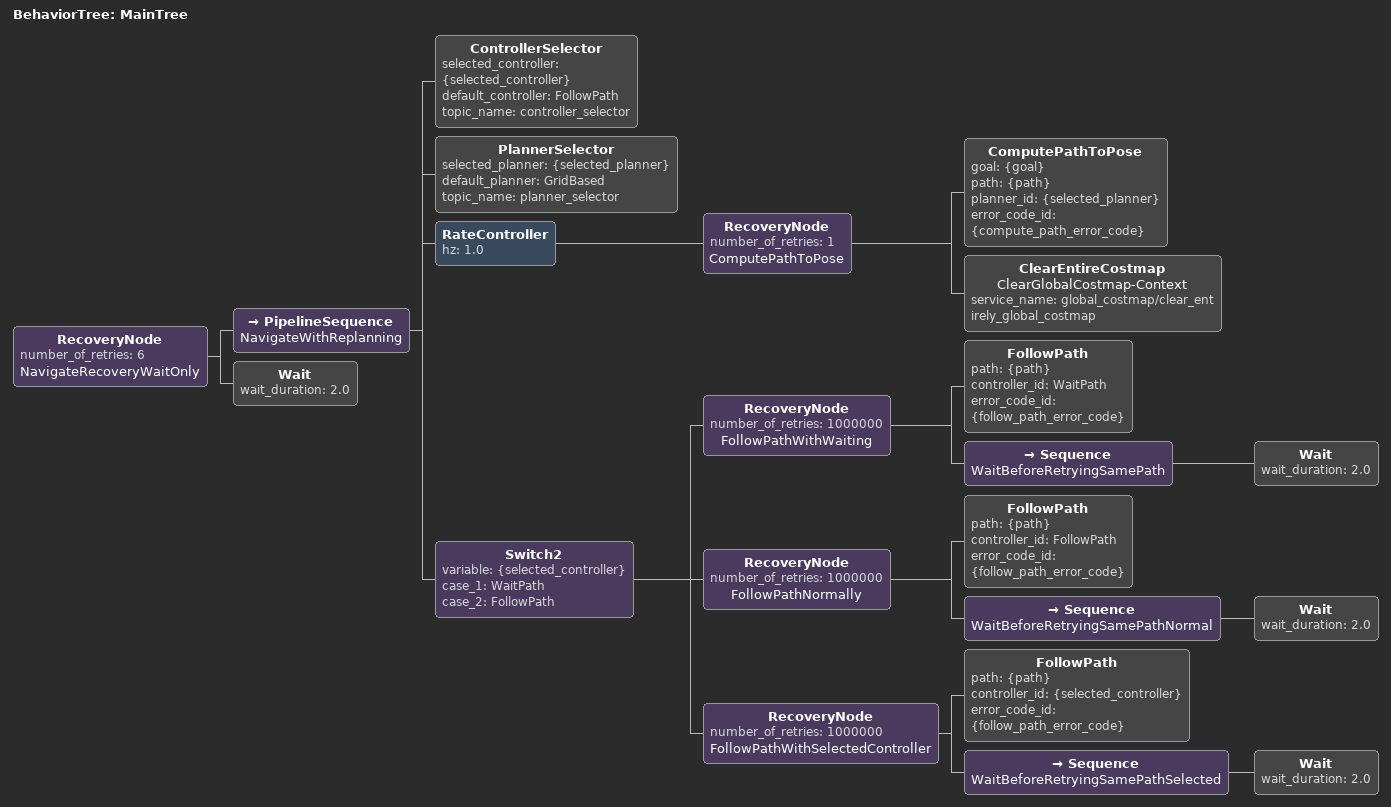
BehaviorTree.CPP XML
<root BTCPP_format="4" main_tree_to_execute="MainTree">
  <BehaviorTree ID="MainTree">
    <RecoveryNode number_of_retries="6" name="NavigateRecoveryWaitOnly">
      <PipelineSequence name="NavigateWithReplanning">
        <ControllerSelector selected_controller="{selected_controller}" default_controller="FollowPath" topic_name="controller_selector"/>
        <PlannerSelector selected_planner="{selected_planner}" default_planner="GridBased" topic_name="planner_selector"/>
        <RateController hz="1.0">
          <RecoveryNode number_of_retries="1" name="ComputePathToPose">
            <ComputePathToPose goal="{goal}" path="{path}" planner_id="{selected_planner}" error_code_id="{compute_path_error_code}"/>
            <ClearEntireCostmap name="ClearGlobalCostmap-Context" service_name="global_costmap/clear_entirely_global_costmap"/>
          </RecoveryNode>
        </RateController>
        <Switch2 variable="{selected_controller}" case_1="WaitPath" case_2="FollowPath">
          <RecoveryNode number_of_retries="1000000" name="FollowPathWithWaiting">
            <FollowPath path="{path}" controller_id="WaitPath" error_code_id="{follow_path_error_code}"/>
            <!-- コストマップをクリアせず、2秒待って同じパスを再試行する。 -->
            <Sequence name="WaitBeforeRetryingSamePath">
              <Wait wait_duration="2.0"/>
            </Sequence>
          </RecoveryNode>
          <RecoveryNode number_of_retries="1000000" name="FollowPathNormally">
            <FollowPath path="{path}" controller_id="FollowPath" error_code_id="{follow_path_error_code}"/>
            <Sequence name="WaitBeforeRetryingSamePathNormal">
              <Wait wait_duration="2.0"/>
            </Sequence>
          </RecoveryNode>
          <RecoveryNode number_of_retries="1000000" name="FollowPathWithSelectedController">
            <FollowPath path="{path}" controller_id="{selected_controller}" error_code_id="{follow_path_error_code}"/>
            <Sequence name="WaitBeforeRetryingSamePathSelected">
              <Wait wait_duration="2.0"/>
            </Sequence>
          </RecoveryNode>
        </Switch2>
      </PipelineSequence>
      <!-- 外側リカバリ: 旋回・後退は行わず待機のみ。 -->
      <Wait wait_duration="2.0"/>
    </RecoveryNode>
  </BehaviorTree>
</root>
